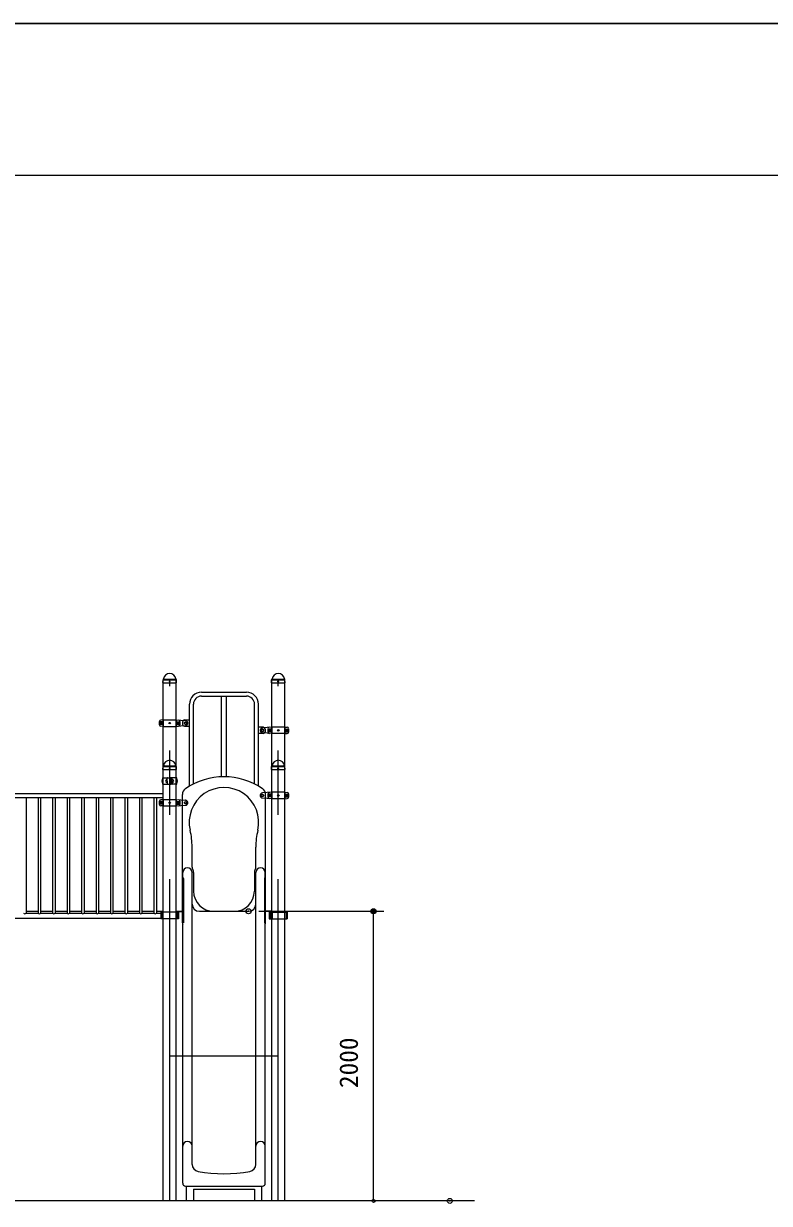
# Model space of a CAD drawing. Units: millimetres on the paper, scale 1:70. Extents: x 0 to 420, y -297 to 594.
# Drawn here: x 138.9 to 212.4, y 180.6 to 297 of the extents above; entities that cross this region are included whole.
import ezdxf
from ezdxf.enums import TextEntityAlignment as Align

# ---------------------------------------------------------------- set-up
doc = ezdxf.new("R2010")
doc.units = ezdxf.units.MM
doc.header["$PDMODE"] = 32
doc.header["$PDSIZE"] = 0.5
doc.linetypes.add('USER1', pattern=[50.8, 31.75, -6.35, 6.35, -6.35])
doc.linetypes.add('USER3', pattern=[19.05, 12.7, -6.35])
doc.layers.add('DEFPOINTS_2', color=7, linetype='Continuous', lineweight=9)
doc.layers.add('LY_3', color=7, linetype='Continuous', lineweight=18)
doc.styles.add('ＭＳ ゴシック', font='')
doc.styles.get('ＭＳ ゴシック').set_extended_font_data('MS Gothic')

# ---------------------------------------------------------------- blocks, each defined once
blk = doc.blocks.new('-000-_DOTSMALL')
at = {"color": 7, "linetype": 'Continuous', "lineweight": 9}
blk.add_circle((0, 0), 0.0625, dxfattribs=at)
blk.add_circle((0, 0), 0.0625, dxfattribs=at)

msp = doc.modelspace()

# ---------------------------------------------------------------- linework, layer by layer
at = {"layer": 'DEFPOINTS_2'}
for p, q in [((420, 297), (0, 297)), ((0, 297), (420, 297))]:
    msp.add_line(p, q, dxfattribs=at)
at = {"layer": 'LY_3', "lineweight": 9}
for p, q in [((402.5, 282), (17.5, 282)), ((152.607, 231.967), (152.613, 232.251)), ((152.614, 231.96), (152.607, 231.967)), ((152.614, 231.96), (153.927, 231.96)), ((152.631, 232.292), (152.646, 232.308)), ((152.634, 180.832), (152.634, 232.26)), ((153.911, 232.292), (153.895, 232.308)), ((153.907, 180.832), (153.907, 232.26)), ((153.934, 231.968), (153.927, 231.96)), ((153.934, 231.968), (153.929, 232.251)), ((163.321, 231.967), (163.327, 232.251)), ((163.328, 231.96), (163.321, 231.967)), ((163.328, 231.96), (164.642, 231.96)), ((163.345, 232.292), (163.361, 232.308)), ((163.349, 180.832), (163.349, 232.26)), ((164.625, 232.292), (164.61, 232.308)), ((164.621, 180.832), (164.621, 232.26)), ((164.649, 231.968), (164.642, 231.96)), ((164.649, 231.968), (164.643, 232.251)), ((152.614, 228.296), (152.388, 228.276)), ((152.614, 228.296), (153.928, 228.296)), ((153.928, 228.296), (154.378, 228.257)), ((152.614, 227.653), (152.388, 227.673)), ((152.614, 227.653), (153.928, 227.653)), ((153.928, 227.653), (154.378, 227.693)), ((163.328, 227.582), (162.878, 227.542)), ((164.642, 227.582), (163.328, 227.582)), ((164.642, 227.582), (164.868, 227.562)), ((163.328, 226.939), (162.878, 226.978)), ((164.642, 226.939), (163.328, 226.939)), ((164.642, 226.939), (164.868, 226.959)), ((152.607, 223.396), (152.613, 223.679)), ((152.631, 223.721), (152.646, 223.736)), ((153.911, 223.721), (153.895, 223.736)), ((153.934, 223.396), (153.929, 223.679)), ((163.321, 223.396), (163.327, 223.679)), ((163.345, 223.721), (163.361, 223.736)), ((164.625, 223.721), (164.61, 223.736)), ((164.649, 223.396), (164.643, 223.679)), ((152.614, 223.389), (152.607, 223.396)), ((152.612, 222.582), (153.221, 222.582)), ((152.614, 223.389), (153.927, 223.389)), ((153.039, 222.393), (153.01, 222.394)), ((153.039, 222.26), (153.039, 222.567)), ((153.249, 222.553), (153.249, 221.967)), ((153.292, 222.553), (153.292, 221.967)), ((153.929, 222.582), (153.321, 222.582)), ((153.503, 222.26), (153.503, 222.567)), ((153.503, 222.393), (153.531, 222.394)), ((153.934, 223.396), (153.927, 223.389)), ((163.328, 223.389), (163.321, 223.396)), ((163.328, 223.389), (164.642, 223.389)), ((164.649, 223.396), (164.642, 223.389)), ((152.614, 221.939), (153.221, 221.939)), ((153.039, 222.128), (153.01, 222.127)), ((153.039, 222.26), (153.039, 221.953)), ((153.929, 221.939), (153.321, 221.939)), ((153.503, 222.26), (153.503, 221.953)), ((153.503, 222.128), (153.531, 222.127)), ((132.479, 221.026), (152.634, 221.026)), ((132.479, 220.637), (152.634, 220.637)), ((139.109, 220.637), (139.109, 209.225)), ((140.29, 220.637), (140.29, 209.225)), ((140.537, 220.637), (140.537, 209.225)), ((141.719, 220.637), (141.719, 209.225)), ((141.966, 220.637), (141.966, 209.225)), ((143.147, 220.637), (143.147, 209.225)), ((143.394, 220.637), (143.394, 209.225)), ((144.576, 220.637), (144.576, 209.225)), ((144.823, 220.637), (144.823, 209.225)), ((146.004, 220.637), (146.004, 209.225)), ((146.251, 220.637), (146.251, 209.225)), ((147.433, 220.637), (147.433, 209.225)), ((147.68, 220.637), (147.68, 209.225)), ((148.861, 220.637), (148.861, 209.225)), ((149.109, 220.637), (149.109, 209.225)), ((150.29, 220.637), (150.29, 209.225)), ((150.537, 220.637), (150.537, 209.225)), ((151.719, 220.637), (151.719, 209.225)), ((151.966, 220.637), (151.966, 209.225)), ((152.614, 220.439), (152.388, 220.419)), ((152.614, 220.439), (153.928, 220.439)), ((153.928, 220.439), (154.378, 220.399)), ((154.521, 208.26), (154.521, 220.915)), ((162.735, 208.26), (162.735, 220.915)), ((163.328, 221.153), (162.878, 221.114)), ((163.328, 220.51), (162.878, 220.55)), ((164.642, 221.153), (163.328, 221.153)), ((164.642, 220.51), (163.328, 220.51)), ((164.642, 221.153), (164.868, 221.133)), ((164.642, 220.51), (164.868, 220.53)), ((152.614, 219.796), (152.388, 219.816)), ((152.614, 219.796), (153.928, 219.796)), ((153.928, 219.796), (154.378, 219.835)), ((155.485, 213.759), (155.485, 215.748)), ((161.771, 213.759), (161.771, 215.748)), ((154.556, 182.575), (154.556, 213.225)), ((155.485, 184.436), (155.485, 213.225)), ((155.628, 213.234), (155.628, 211.403)), ((161.628, 213.235), (161.628, 211.403)), ((161.771, 184.436), (161.771, 213.225)), ((162.699, 182.575), (162.699, 213.225)), ((132.479, 208.739), (152.634, 208.739)), ((139.109, 209.403), (140.29, 209.403)), ((139.109, 209.225), (140.29, 209.225)), ((140.537, 209.403), (141.719, 209.403)), ((140.537, 209.225), (141.719, 209.225)), ((141.966, 209.403), (143.147, 209.403)), ((141.966, 209.225), (143.147, 209.225)), ((143.394, 209.403), (144.576, 209.403)), ((143.394, 209.225), (144.576, 209.225)), ((144.823, 209.403), (146.004, 209.403)), ((144.823, 209.225), (146.004, 209.225)), ((146.251, 209.403), (147.433, 209.403)), ((146.251, 209.225), (147.433, 209.225)), ((147.68, 209.403), (148.861, 209.403)), ((147.68, 209.225), (148.861, 209.225)), ((149.109, 209.403), (150.29, 209.403)), ((149.109, 209.225), (150.29, 209.225)), ((150.537, 209.403), (151.719, 209.403)), ((150.537, 209.225), (151.719, 209.225)), ((151.966, 209.403), (152.634, 209.403)), ((151.966, 209.225), (152.634, 209.225)), ((152.388, 209.317), (152.388, 208.675)), ((154.154, 209.317), (152.388, 209.317)), ((154.154, 208.675), (152.388, 208.675)), ((152.506, 209.317), (152.506, 208.675)), ((153.867, 209.317), (153.867, 208.675)), ((153.907, 209.403), (154.521, 209.403)), ((153.907, 209.37), (154.521, 209.37)), ((154.001, 209.317), (154.001, 208.675)), ((154.043, 209.317), (154.043, 208.675)), ((154.154, 209.317), (154.154, 208.675)), ((157.628, 209.403), (159.628, 209.403)), ((163.349, 209.403), (162.735, 209.403)), ((163.349, 209.37), (162.735, 209.37)), ((163.102, 209.317), (163.102, 208.675)), ((163.102, 209.317), (164.868, 209.317)), ((163.102, 208.675), (164.868, 208.675)), ((163.213, 209.317), (163.213, 208.675)), ((163.255, 209.317), (163.255, 208.675)), ((163.389, 209.317), (163.389, 208.675)), ((164.749, 209.317), (164.749, 208.675)), ((164.868, 209.317), (164.868, 208.675)), ((154.842, 182.289), (162.414, 182.289)), ((154.914, 182.289), (154.914, 180.832)), ((155.628, 181.976), (155.628, 180.832)), ((155.628, 181.976), (161.628, 181.976)), ((161.628, 181.976), (161.628, 180.832)), ((162.342, 182.289), (162.342, 180.832)), ((183.352, 180.832), (40.091, 180.832))]:
    msp.add_line(p, q, dxfattribs=at)
at = {"layer": 'LY_3'}
for p, q in [((152.633, 232.26), (153.909, 232.26)), ((152.659, 232.318), (153.881, 232.318)), ((163.347, 232.26), (164.623, 232.26)), ((163.373, 232.318), (164.595, 232.318)), ((156.414, 231.026), (160.842, 231.026)), ((156.414, 230.637), (160.842, 230.637)), ((158.385, 222.684), (158.385, 230.637)), ((158.871, 222.684), (158.871, 230.637)), ((155.219, 221.753), (155.219, 229.832)), ((155.608, 221.967), (155.608, 229.832)), ((161.648, 221.967), (161.648, 229.832)), ((162.036, 221.753), (162.036, 229.832)), ((154.734, 228.289), (155.219, 228.289)), ((152.317, 227.843), (152.317, 228.107)), ((152.581, 228.107), (152.317, 228.107)), ((152.581, 227.843), (152.317, 227.843)), ((153.96, 228.107), (154.224, 228.107)), ((153.96, 227.843), (154.224, 227.843)), ((154.224, 227.843), (154.224, 228.107)), ((154.734, 227.66), (155.219, 227.66)), ((154.806, 228.082), (154.878, 228.082)), ((154.806, 227.867), (154.878, 227.867)), ((162.522, 227.575), (162.036, 227.575)), ((162.449, 227.367), (162.378, 227.367)), ((162.449, 227.153), (162.378, 227.153)), ((163.032, 227.128), (163.032, 227.392)), ((163.296, 227.392), (163.032, 227.392)), ((163.296, 227.128), (163.032, 227.128)), ((164.674, 227.392), (164.939, 227.392)), ((164.674, 227.128), (164.939, 227.128)), ((164.939, 227.128), (164.939, 227.392)), ((162.522, 226.946), (162.036, 226.946)), ((152.633, 223.689), (153.909, 223.689)), ((152.659, 223.746), (153.881, 223.746)), ((163.347, 223.689), (164.623, 223.689)), ((163.373, 223.746), (164.595, 223.746)), ((153.385, 222.553), (153.385, 221.967)), ((152.581, 220.249), (152.317, 220.249)), ((152.317, 219.985), (152.317, 220.249)), ((153.96, 220.249), (154.224, 220.249)), ((154.224, 219.985), (154.224, 220.249)), ((163.296, 220.964), (163.032, 220.964)), ((163.032, 220.7), (163.032, 220.964)), ((163.296, 220.7), (163.032, 220.7)), ((164.674, 220.964), (164.939, 220.964)), ((164.674, 220.7), (164.939, 220.7)), ((164.939, 220.7), (164.939, 220.964)), ((152.581, 219.985), (152.317, 219.985)), ((153.96, 219.985), (154.224, 219.985)), ((154.628, 212.637), (154.628, 208.26)), ((162.628, 212.637), (162.628, 208.26)), ((156.199, 209.403), (161.056, 209.403)), ((162.056, 209.403), (174.392, 209.403)), ((173.392, 180.832), (173.392, 209.403))]:
    msp.add_line(p, q, dxfattribs=at)
at = {"layer": 'LY_3', "linetype": 'USER1'}
for p, q in [((153.271, 180.832), (153.271, 232.26)), ((163.985, 180.832), (163.985, 232.26))]:
    msp.add_line(p, q, dxfattribs=at)
at = {"layer": 'LY_3', "linetype": 'USER3'}
for p, q in [((152.628, 228.282), (152.628, 227.667)), ((153.914, 228.282), (153.914, 227.667)), ((154.378, 228.257), (154.828, 228.223)), ((154.378, 227.693), (154.828, 227.726)), ((162.878, 227.542), (162.427, 227.509)), ((163.342, 227.567), (163.342, 226.953)), ((164.628, 227.567), (164.628, 226.953)), ((162.878, 226.978), (162.427, 227.011)), ((152.628, 220.425), (152.628, 219.81)), ((153.914, 220.425), (153.914, 219.81)), ((154.378, 220.399), (154.828, 220.366)), ((162.878, 221.114), (162.427, 221.081)), ((162.878, 220.55), (162.427, 220.583)), ((163.342, 221.139), (163.342, 220.525)), ((164.628, 221.139), (164.628, 220.525)), ((154.378, 219.835), (154.828, 219.869)), ((163.985, 195.117), (153.271, 195.117))]:
    msp.add_line(p, q, dxfattribs=at)
at = {"layer": 'LY_3', "lineweight": 9}
for centre in [(153.271, 232.075), (163.985, 232.075), (153.271, 223.503), (163.985, 223.503)]:
    msp.add_circle(centre, 0.0429, dxfattribs=at)
at = {"layer": 'LY_3'}
for centre, radius in [((152.449, 227.975), 0.132), ((152.449, 227.975), 0.0714), ((153.271, 227.975), 0.0714), ((154.092, 227.975), 0.132), ((154.092, 227.975), 0.0714), ((163.164, 227.26), 0.132), ((163.164, 227.26), 0.0714), ((163.985, 227.26), 0.0714), ((164.806, 227.26), 0.132), ((164.806, 227.26), 0.0714), ((152.449, 220.117), 0.132), ((152.449, 220.117), 0.0714), ((153.271, 220.117), 0.0714), ((154.092, 220.117), 0.132), ((154.092, 220.117), 0.0714), ((163.164, 220.832), 0.132), ((163.164, 220.832), 0.0714), ((163.985, 220.832), 0.0714), ((164.806, 220.832), 0.132), ((164.806, 220.832), 0.0714)]:
    msp.add_circle(centre, radius, dxfattribs=at)
at = {"layer": 'LY_3', "linetype": 'USER3'}
for centre in [(154.842, 227.975), (162.414, 227.26), (154.842, 220.117), (162.414, 220.832)]:
    msp.add_circle(centre, 0.107, dxfattribs=at)
at = {"layer": 'LY_3', "lineweight": 9}
for centre, radius, start, end in [((153.271, 232.26), 0.617, 90, 173.3676), ((153.271, 232.26), 0.617, 6.6324, 90), ((163.985, 232.26), 0.617, 90, 173.3676), ((163.985, 232.26), 0.617, 6.6324, 90), ((152.673, 232.25), 0.06, 135, 178.99605), ((152.618, 232.336), 0.04, 315, 353.3676), ((153.924, 232.336), 0.04, 186.6324, 225), ((153.869, 232.25), 0.06, 1.00395, 45), ((163.387, 232.25), 0.06, 135, 178.99605), ((163.332, 232.336), 0.04, 315, 353.3676), ((164.638, 232.336), 0.04, 186.6324, 225), ((164.583, 232.25), 0.06, 1.00395, 45), ((152.401, 228.134), 0.143, 95, 163.80375), ((154.141, 228.134), 0.143, 16.19625, 85), ((152.949, 227.975), 0.714, 163.80375, 196.19625), ((152.401, 227.815), 0.143, 196.19625, 265), ((154.141, 227.815), 0.143, 275, 343.80375), ((153.592, 227.975), 0.714, 343.80375, 16.19625), ((163.664, 227.26), 0.714, 163.80375, 196.19625), ((163.115, 227.42), 0.143, 95, 163.80375), ((163.115, 227.101), 0.143, 196.19625, 265), ((164.855, 227.42), 0.143, 16.19625, 85), ((164.855, 227.101), 0.143, 275, 343.80375), ((164.306, 227.26), 0.714, 343.80375, 16.19625), ((152.673, 223.678), 0.06, 135, 178.99605), ((152.618, 223.765), 0.04, 315, 353.3676), ((153.271, 223.689), 0.617, 90, 173.3676), ((153.271, 223.689), 0.617, 6.6324, 90), ((153.924, 223.765), 0.04, 186.6324, 225), ((153.869, 223.678), 0.06, 1.00395, 45), ((163.387, 223.678), 0.06, 135, 178.99605), ((163.332, 223.765), 0.04, 315, 353.3676), ((163.985, 223.689), 0.617, 90, 173.3676), ((163.985, 223.689), 0.617, 6.6324, 90), ((164.638, 223.765), 0.04, 186.6324, 225), ((164.583, 223.678), 0.06, 1.00395, 45), ((153.308, 222.26), 0.801, 159.19706, 200.80294), ((152.612, 222.525), 0.0571, 90, 159.19706), ((153.005, 222.26), 0.134, 88, 272), ((153.053, 222.567), 0.0143, 90, 180), ((153.221, 222.553), 0.0286, 0, 90), ((153.321, 222.553), 0.0286, 90, 180), ((153.489, 222.567), 0.0143, 0, 90), ((153.536, 222.26), 0.134, 268, 92), ((153.929, 222.525), 0.0571, 20.80294, 90), ((153.234, 222.26), 0.801, 339.19706, 20.80294), ((158.628, 216.013), 6.676, 55.31079, 124.68922), ((152.612, 221.996), 0.0571, 200.80294, 270), ((153.053, 221.953), 0.0143, 180, 270), ((153.221, 221.967), 0.0286, 270, 0), ((153.321, 221.967), 0.0286, 180, 270), ((153.489, 221.953), 0.0143, 270, 0), ((153.929, 221.996), 0.0571, 270, 339.19706), ((155.235, 220.915), 0.714, 123.36701, 180), ((158.628, 218.189), 3.429, 346.64882, 193.35118), ((162.021, 220.915), 0.714, 0, 56.63299), ((152.949, 220.117), 0.714, 163.80375, 196.19625), ((152.401, 220.277), 0.143, 95, 163.80375), ((154.141, 220.277), 0.143, 16.19625, 85), ((153.592, 220.117), 0.714, 343.80375, 16.19625), ((163.664, 220.832), 0.714, 163.80375, 196.19625), ((163.115, 220.991), 0.143, 95, 163.80375), ((163.115, 220.672), 0.143, 196.19625, 265), ((164.855, 220.991), 0.143, 16.19625, 85), ((164.855, 220.672), 0.143, 275, 343.80375), ((164.306, 220.832), 0.714, 343.80375, 16.19625), ((152.401, 219.958), 0.143, 196.19625, 265), ((154.141, 219.958), 0.143, 275, 343.80375), ((148.342, 215.748), 7.143, 0, 13.35118), ((168.914, 215.748), 7.143, 166.64882, 180), ((155.914, 213.759), 0.429, 180, 210.45035), ((155.021, 213.234), 0.607, 0, 30.45035), ((162.235, 213.234), 0.607, 149.54965, 180), ((161.342, 213.759), 0.429, 329.54965, 0), ((157.628, 211.403), 2, 180, 270), ((159.628, 211.403), 2, 270, 0), ((138.985, 209.337), 0.167, 222.37312, 317.62687), ((140.414, 209.337), 0.167, 222.37312, 317.62687), ((141.842, 209.337), 0.167, 222.37312, 317.62687), ((143.271, 209.337), 0.167, 222.37312, 317.62687), ((144.699, 209.337), 0.167, 222.37312, 317.62687), ((146.128, 209.337), 0.167, 222.37312, 317.62687), ((147.556, 209.337), 0.167, 222.37312, 317.62687), ((148.985, 209.337), 0.167, 222.37312, 317.62687), ((150.414, 209.337), 0.167, 222.37312, 317.62687), ((151.842, 209.337), 0.167, 222.37312, 317.62687), ((154.806, 208.26), 0.286, 180, 208.95502), ((162.449, 208.26), 0.286, 331.04498, 0), ((155.021, 186.234), 0.464, 0, 180), ((162.235, 186.234), 0.464, 0, 180), ((156.199, 184.436), 0.714, 180, 259.69155), ((161.056, 184.436), 0.714, 280.30845, 0), ((158.628, 197.789), 14.286, 259.69155, 280.30845), ((154.842, 182.575), 0.286, 180, 270), ((162.414, 182.575), 0.286, 270, 0)]:
    msp.add_arc(centre, radius, start, end, dxfattribs=at)
at = {"layer": 'LY_3'}
for centre, radius, start, end in [((156.414, 229.832), 1.194, 90, 180), ((156.414, 229.832), 0.806, 90, 180), ((160.842, 229.832), 1.194, 0, 90), ((160.842, 229.832), 0.806, 0, 90), ((154.871, 227.975), 0.343, 113.55646, 246.44354), ((150.753, 227.975), 1.833, 355.87048, 4.12952), ((155.789, 227.975), 1.833, 175.87048, 184.12952), ((154.806, 227.975), 0.107, 90, 270), ((154.878, 227.975), 0.107, 270, 90), ((162.378, 227.26), 0.107, 90, 270), ((162.449, 227.26), 0.107, 270, 90), ((162.385, 227.26), 0.343, 293.55646, 66.44354), ((161.467, 227.26), 1.833, 355.87048, 4.12952), ((166.503, 227.26), 1.833, 175.87048, 184.12952), ((153.356, 222.553), 0.0286, 0, 90), ((153.356, 221.967), 0.0286, 270, 0), ((150.753, 220.117), 1.833, 355.87048, 4.12952), ((155.789, 220.117), 1.833, 175.87048, 184.12952), ((161.467, 220.832), 1.833, 355.87048, 4.12952), ((166.503, 220.832), 1.833, 175.87048, 184.12952), ((155.021, 213.225), 0.464, 0, 180), ((162.235, 213.225), 0.464, 0, 180), ((154.628, 212.76), 0.0714, 180, 240), ((154.556, 212.637), 0.0714, 0, 60), ((162.699, 212.637), 0.0714, 120, 180), ((162.628, 212.76), 0.0714, 300, 0), ((156.199, 210.117), 0.714, 180, 270), ((161.056, 210.117), 0.714, 270, 0)]:
    msp.add_arc(centre, radius, start, end, dxfattribs=at)
at = {"layer": 'LY_3', "linetype": 'USER3'}
for centre, radius, start, end in [((153.928, 228.282), 0.0143, 88.01112, 180), ((154.807, 227.975), 0.25, 275, 85), ((153.928, 227.667), 0.0143, 180, 270), ((162.449, 227.26), 0.25, 95, 265), ((163.328, 227.567), 0.0143, 0, 91.98888), ((163.328, 226.953), 0.0143, 270, 0), ((153.928, 220.425), 0.0143, 88.01112, 180), ((154.807, 220.117), 0.25, 275, 85), ((162.449, 220.832), 0.25, 95, 265), ((163.328, 221.139), 0.0143, 0, 91.98888), ((163.328, 220.525), 0.0143, 270, 0), ((153.928, 219.81), 0.0143, 180, 270)]:
    msp.add_arc(centre, radius, start, end, dxfattribs=at)
at = {"layer": 'LY_3'}
for p in [(161.056, 209.403), (173.392, 209.403), (180.911, 180.832)]:
    msp.add_point(p, dxfattribs=at)

# ---------------------------------------------------------------- block references
at = {"layer": 'LY_3', "xscale": 2.32, "yscale": 2.32}
for p, rotation in [((173.392, 209.403), 90), ((173.392, 180.832), 270)]:
    msp.add_blockref('-000-_DOTSMALL', p, dxfattribs=dict(at, rotation=rotation))

# ---------------------------------------------------------------- texts
at = {"layer": 'LY_3', "style": 'ＭＳ ゴシック'}
msp.add_text('2000', height=1.833, rotation=90, dxfattribs=at).set_placement((172.392, 191.964), align=Align.BOTTOM_LEFT)

doc.saveas('drawing.dxf')
